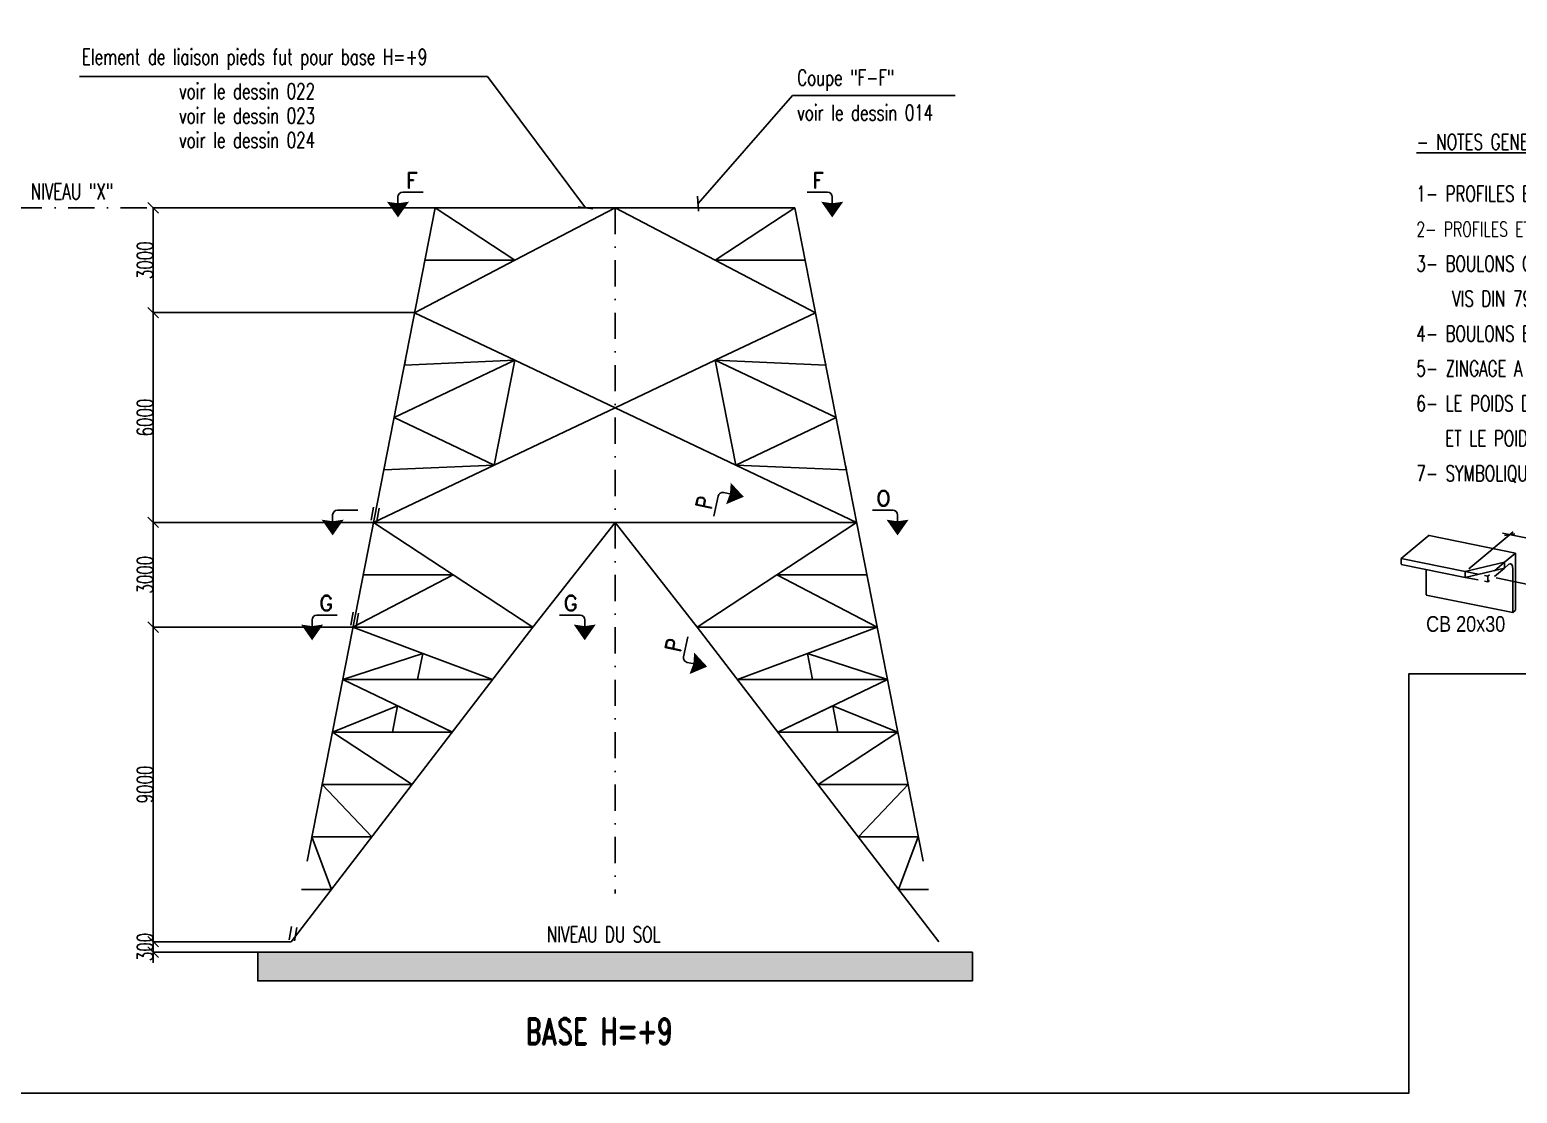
# Model space of a CAD drawing. Header units: millimetres. Extents: x 3750 to 125400, y -103 to 85997.
# Drawn here: x 59694 to 102257, y -103 to 30327 of the extents above; entities that cross this region are included whole.
import ezdxf
from ezdxf.enums import TextEntityAlignment as Align

# ---------------------------------------------------------------- set-up
doc = ezdxf.new("R2010")
doc.units = ezdxf.units.MM
doc.header["$LTSCALE"] = 1500
for name, pattern in [('DASHDOT', [1, 0.5, -0.25, 0, -0.25]), ('HIDDEN', [0.375, 0.25, -0.125]), ('TRATTEGGIATA', [19.05, 12.7, -6.35])]:
    doc.linetypes.add(name, pattern=pattern)
for name, color, linetype in [('20', 7, 'Continuous'), ('25', 7, 'Continuous'), ('LS', 7, 'Continuous'), ('LSP', 3, 'Continuous'), ('MZ', 6, 'DASHDOT'), ('QT_MPR', 7, 'Continuous'), ('REDUNDANT', 6, 'TRATTEGGIATA'), ('titolo', 7, 'Continuous'), ('TXT1', 7, 'Continuous')]:
    doc.layers.add(name, color=color, linetype=linetype)
doc.styles.add('1', font='romans', dxfattribs={"width": 0.7, "height": 45})
doc.styles.add('RD', font='ROMAND8.SHX', dxfattribs={"width": 0.7})
doc.styles.add('RS', font='ROMANS8.shx', dxfattribs={"width": 0.7})
doc.styles.add('S00', font='romans', dxfattribs={"width": 0.8})
doc.styles.add('txt', font='ARIALN.TTF')
doc.dimstyles.new('KIT', dxfattribs={"dimtxt": 40, "dimasz": 20, "dimexe": 1.25, "dimexo": 20, "dimgap": 10, "dimtad": 3, "dimdec": 1, "dimdsep": 46, "dimtxsty": 'S00', "dimblk": 'OBLIQUE', "dimcen": 2.5, "dimclrd": 256, "dimclre": 256, "dimclrt": 256, "dimaunit": 1, "dimadec": 1, "dimazin": 0, "dimtfac": 1, "dimtdec": 1, "dimtmove": 0, "dimatfit": 3, "dimldrblk": 'OBLIQUE', "dimfxl": 1, "dimlwd": -1, "dimlwe": -1, "dimarcsym": 0})
doc.dimstyles.new('TRATTO', dxfattribs={"dimscale": 0, "dimtxt": 450, "dimasz": 300, "dimexe": 0, "dimexo": 0.06, "dimgap": 5, "dimtad": 1, "dimdec": 0, "dimzin": 0, "dimdsep": 46, "dimtxsty": 'RS', "dimblk1": 'OBLIQUE', "dimblk2": 'OBLIQUE', "dimsah": 1, "dimcen": 0.09, "dimclrd": 2, "dimclre": 2, "dimclrt": 7, "dimadec": 0, "dimazin": 0, "dimtfac": 1, "dimtdec": 0, "dimtix": 1, "dimtmove": 2, "dimatfit": 3, "dimfxl": 1, "dimtolj": 1, "dimtzin": 0, "dimarcsym": 0})

# ---------------------------------------------------------------- blocks, each defined once
blk = doc.blocks.new('_OBLIQUE')
at = {"color": 0, "linetype": 'ByBlock'}
blk.add_line((-0.5, -0.5), (0.5, 0.5), dxfattribs=at)
blk = doc.blocks.new('*D54')
at = {"layer": 'DEFPOINTS', "color": 0, "transparency": 16777216}
for p in [(71296, 25232), (63224, 22232), (70708, 22232)]:
    blk.add_point(p, dxfattribs=at)
at = {"layer": 'titolo', "color": 2, "lineweight": -2, "transparency": 16777216}
for p, q in [((71296, 25232), (63224, 25232)), ((63224, 25232), (63224, 22232)), ((70708, 22232), (63224, 22232))]:
    blk.add_line(p, q, dxfattribs=at)
at = {"layer": 'titolo', "color": 2, "lineweight": -2, "transparency": 16777216, "xscale": 300, "yscale": 300, "zscale": 300}
for p, rotation in [((63224, 25232), 90), ((63224, 22232), 270)]:
    blk.add_blockref('_OBLIQUE', p, dxfattribs=dict(at, rotation=rotation))
at = {"layer": 'titolo', "color": 7, "transparency": 16777216, "insert": (62994, 23732), "char_height": 450, "attachment_point": 5, "rotation": 90, "style": 'RS'}
blk.add_mtext('\\A1;3000', dxfattribs=at)
blk = doc.blocks.new('*D55')
at = {"layer": 'DEFPOINTS', "color": 0, "transparency": 16777216}
for p in [(70708, 22232), (63224, 16232), (69531, 16232)]:
    blk.add_point(p, dxfattribs=at)
at = {"layer": 'titolo', "color": 2, "lineweight": -2, "transparency": 16777216}
for p, q in [((70708, 22232), (63224, 22232)), ((63224, 22232), (63224, 16232)), ((69531, 16232), (63224, 16232))]:
    blk.add_line(p, q, dxfattribs=at)
at = {"layer": 'titolo', "color": 2, "lineweight": -2, "transparency": 16777216, "xscale": 300, "yscale": 300, "zscale": 300}
for p, rotation in [((63224, 22232), 90), ((63224, 16232), 270)]:
    blk.add_blockref('_OBLIQUE', p, dxfattribs=dict(at, rotation=rotation))
at = {"layer": 'titolo', "color": 7, "transparency": 16777216, "insert": (62994, 19232), "char_height": 450, "attachment_point": 5, "rotation": 90, "style": 'RS'}
blk.add_mtext('\\A1;6000', dxfattribs=at)
blk = doc.blocks.new('*D56')
at = {"layer": 'DEFPOINTS', "color": 0, "transparency": 16777216}
for p in [(69531, 16232), (63224, 13232), (68943, 13232)]:
    blk.add_point(p, dxfattribs=at)
at = {"layer": 'titolo', "color": 2, "lineweight": -2, "transparency": 16777216}
for p, q in [((69531, 16232), (63224, 16232)), ((63224, 16232), (63224, 13232)), ((68943, 13232), (63224, 13232))]:
    blk.add_line(p, q, dxfattribs=at)
at = {"layer": 'titolo', "color": 2, "lineweight": -2, "transparency": 16777216, "xscale": 300, "yscale": 300, "zscale": 300}
for p, rotation in [((63224, 16232), 90), ((63224, 13232), 270)]:
    blk.add_blockref('_OBLIQUE', p, dxfattribs=dict(at, rotation=rotation))
at = {"layer": 'titolo', "color": 7, "transparency": 16777216, "insert": (62994, 14732), "char_height": 450, "attachment_point": 5, "rotation": 90, "style": 'RS'}
blk.add_mtext('\\A1;3000', dxfattribs=at)
blk = doc.blocks.new('*D57')
at = {"layer": 'DEFPOINTS', "color": 0, "transparency": 16777216}
for p in [(68943, 13232), (63224, 4232), (67178, 4232)]:
    blk.add_point(p, dxfattribs=at)
at = {"layer": 'titolo', "color": 2, "lineweight": -2, "transparency": 16777216}
for p, q in [((68943, 13232), (63224, 13232)), ((63224, 13232), (63224, 4232)), ((67178, 4232), (63224, 4232))]:
    blk.add_line(p, q, dxfattribs=at)
at = {"layer": 'titolo', "color": 2, "lineweight": -2, "transparency": 16777216, "xscale": 300, "yscale": 300, "zscale": 300}
for p, rotation in [((63224, 13232), 90), ((63224, 4232), 270)]:
    blk.add_blockref('_OBLIQUE', p, dxfattribs=dict(at, rotation=rotation))
at = {"layer": 'titolo', "color": 7, "transparency": 16777216, "insert": (62994, 8732), "char_height": 450, "attachment_point": 5, "rotation": 90, "style": 'RS'}
blk.add_mtext('\\A1;9000', dxfattribs=at)
blk = doc.blocks.new('*D58')
at = {"layer": 'DEFPOINTS', "color": 0, "transparency": 16777216}
for p in [(63224, 3932), (66216, 3932), (67178, 4232)]:
    blk.add_point(p, dxfattribs=at)
at = {"layer": 'titolo', "color": 2, "lineweight": -2, "transparency": 16777216}
for p, q in [((63224, 4232), (63224, 4532)), ((67178, 4232), (63224, 4232)), ((63224, 4232), (63224, 3932)), ((66216, 3932), (63224, 3932)), ((63224, 3932), (63224, 3632))]:
    blk.add_line(p, q, dxfattribs=at)
at = {"layer": 'titolo', "color": 2, "lineweight": -2, "transparency": 16777216, "xscale": 300, "yscale": 300, "zscale": 300}
for p, rotation in [((63224, 4232), 270), ((63224, 3932), 90)]:
    blk.add_blockref('_OBLIQUE', p, dxfattribs=dict(at, rotation=rotation))
at = {"layer": 'titolo', "color": 7, "transparency": 16777216, "insert": (62994, 4082), "char_height": 450, "attachment_point": 5, "rotation": 90, "style": 'RS'}
blk.add_mtext('\\A1;300', dxfattribs=at)

msp = doc.modelspace()

# ---------------------------------------------------------------- hatches: boundary and pattern name
at = {"layer": 'LS'}
h = msp.add_hatch(dxfattribs=at)
h.set_pattern_fill('AR-CONC', color=3, scale=112.501668, style=0)
h.set_pattern_definition([(50, (-313291.86, -67195), (806.9297, -70.5972), [84.3763, -928.1388]), (355, (-313291.86, -67195), (-156.0976, 846.2287), [67.501, -742.511]), (100.4514, (-313224.6, -67200.9), (650.8327, 775.631), [71.7088, -788.7966]), (46.1842, (-313291.9, -66970), (1200.664, -186.2117), [126.5644, -1392.208]), (96.6356, (-313191.8, -66985.5), (1051.511, 1095.899), [107.563, -1183.1947]), (351.1842, (-313291.9, -66970), (1051.5103, 1095.8997), [101.2515, -1113.7665]), (21, (-313179.36, -67026.26), (671.5304, -452.953), [84.3763, -928.1388]), (326, (-313179.36, -67026.3), (273.7338, 815.8059), [67.501, -742.511]), (71.4514, (-313123.4, -67064), (945.2645, 362.8522), [71.7088, -788.7966]), (37.5, (-313291.86, -67195), (13.68004, 374.51114), [0, -733.5109, 0, -753.7612, 0, -745.32355]), (7.5, (-313291.86, -67195), (295.9576, 443.71976), [0, -429.75637, 0, -716.63563, 0, -284.0667]), (327.5, (-313542.74, -67195), (600.55915, -25.3746), [0, -281.25417, 0, -877.513, 0, -1164.39227]), (317.5, (-313655.24, -67195), (656.0942, 112.6198), [0, -365.6304, 0, -582.75864, 0, -826.8873])])
h.paths.add_polyline_path([(66216.4, 3931.5), (66216.4, 3111.5), (86668.7, 3111.5), (86668.7, 3931.5)])

# ---------------------------------------------------------------- linework, layer by layer
at = {"layer": '20', "color": 4, "linetype": 'Continuous'}
for p, q in [((100868.6, 14904.6), (102138, 15964.1)), ((101836.7, 15922), (102886.1, 15708.5)), ((102189.5, 15901.8), (101887.8, 15860.1)), ((101652.7, 14641.8), (103026.1, 14362.5))]:
    msp.add_line(p, q, dxfattribs=at)
at = {"layer": '20', "color": 6, "linetype": 'HIDDEN'}
for p, q in [((101892.1, 14925.5), (101413.7, 14526.3)), ((101892.5, 15089), (101414.8, 14690.1)), ((100768.9, 14821.5), (101414.8, 14690.1)), ((100768.9, 14657.3), (101413.7, 14526.3)), ((101413.7, 14526.3), (101414.8, 14690.1))]:
    msp.add_line(p, q, dxfattribs=at)
at = {"layer": '25', "color": 7, "linetype": 'Continuous'}
for p, q in [((99732.1, 15861.9), (98935.8, 15197.3)), ((99732.1, 15858.6), (102211.1, 15355)), ((102211.1, 15355), (101892.5, 15089)), ((102211.1, 15355), (102211.1, 13714.8)), ((98935.8, 15033.2), (98935.8, 15197.3)), ((98935.8, 15194.1), (100768.9, 14821.1)), ((98935.8, 15029.9), (100768.9, 14657.3)), ((101892.5, 15089), (100768.9, 14821.5)), ((100768.9, 14657.3), (101892.5, 14925.2)), ((101892.5, 15089), (101892.5, 14925.2)), ((102019.9, 15031.4), (101904.4, 14935.2)), ((99652.6, 14155.5), (99652.6, 14884.1)), ((100768.9, 14821.5), (100768.9, 14657.3)), ((102131.5, 14894.9), (102131.5, 13648.2)), ((102131.5, 13648.2), (99652.6, 14151.9)), ((102131.5, 13648.2), (102211.1, 13714.8))]:
    msp.add_line(p, q, dxfattribs=at)
msp.add_ellipse((102020, 14801.7), major_axis=(50.2, 247), ratio=0.4032733, start_param=5.1792168, end_param=6.7500131, dxfattribs=at)
at = {"layer": 'LS', "color": 6}
msp.add_line((81514.4, 28440.6), (86173.5, 28440.6), dxfattribs=at)
at = {"layer": 'LS', "color": 8}
msp.add_lwpolyline([(3750, 85997.3), (3750, -102.7), (99150, -102.7), (99150, 11897.3), (125400, 11897.3), (125400, 85997.3), (3750, 85997.3)], close=True, dxfattribs=at)
at = {"layer": 'LS', "color": 3}
msp.add_lwpolyline([(86668.7, 3931.5), (66216.4, 3931.5), (66216.4, 3111.5), (86668.7, 3111.5)], close=True, dxfattribs=at)
at = {"layer": 'LSP'}
for p, q in [((70229.6, 25324.7), (70229.6, 25541.3)), ((70364.6, 25676.3), (70949.6, 25676.3)), ((82520.5, 25676.3), (81935.5, 25676.3)), ((82655.5, 25324.7), (82655.5, 25541.3)), ((79764.9, 17041), (79553.1, 17086.6)), ((79392.7, 16983), (79269.6, 16411.1)), ((68360.4, 16226.1), (68360.4, 16442.7)), ((68495.4, 16577.7), (69080.4, 16577.7)), ((84389.7, 16577.7), (83804.7, 16577.7)), ((84524.7, 16226.1), (84524.7, 16442.7)), ((67772.4, 13226.1), (67772.4, 13442.7)), ((67907.4, 13577.7), (68492.4, 13577.7)), ((75438.7, 13577.7), (74853.7, 13577.7)), ((75573.7, 13226.1), (75573.7, 13442.7)), ((78403.4, 12387), (78526.5, 12958.9)), ((78718.7, 12181), (78506.9, 12226.6))]:
    msp.add_line(p, q, dxfattribs=at)
for centre, start, end in [((70364.6, 25541.3), 90, 180), ((82520.5, 25541.3), 0, 90), ((79524.7, 16954.6), 77.85235, 167.85235), ((68495.4, 16442.7), 90, 180), ((84389.7, 16442.7), 0, 90), ((67907.4, 13442.7), 90, 180), ((75438.7, 13442.7), 0, 90), ((78535.4, 12358.6), 167.85235, 257.85235)]:
    msp.add_arc(centre, 135, start, end, dxfattribs=at)
for points in [[(70229.6, 24956.3), (69914.6, 25406.3), (70229.6, 25361.3)], [(70229.6, 24956.3), (70544.6, 25406.3), (70229.6, 25361.3)], [(82655.5, 24956.3), (82340.5, 25406.3), (82655.5, 25361.3)], [(82655.5, 24956.3), (82970.5, 25406.3), (82655.5, 25361.3)], [(80125, 16963.5), (79618.8, 16750.2), (79729, 17048.7)], [(80125, 16963.5), (79751.3, 17366.1), (79729, 17048.7)], [(68360.4, 15857.7), (68045.4, 16307.7), (68360.4, 16262.7)], [(68360.4, 15857.7), (68675.4, 16307.7), (68360.4, 16262.7)], [(84524.7, 15857.7), (84209.7, 16307.7), (84524.7, 16262.7)], [(84524.7, 15857.7), (84839.7, 16307.7), (84524.7, 16262.7)], [(67772.4, 12857.7), (67457.4, 13307.7), (67772.4, 13262.7)], [(67772.4, 12857.7), (68087.4, 13307.7), (67772.4, 13262.7)], [(75573.7, 12857.7), (75258.7, 13307.7), (75573.7, 13262.7)], [(75573.7, 12857.7), (75888.7, 13307.7), (75573.7, 13262.7)], [(79078.8, 12103.5), (78705.2, 12506.1), (78682.9, 12188.7)], [(79078.8, 12103.5), (78572.6, 11890.2), (78682.9, 12188.7)]]:
    msp.add_solid(points, dxfattribs=at)
at = {"layer": 'MZ'}
for p, q in [((59292, 25231.5), (63224.1, 25231.5)), ((76442.6, 25231.5), (76442.6, 5615.2))]:
    msp.add_line(p, q, dxfattribs=at)
at = {"layer": 'REDUNDANT'}
for p, q in [((61116.9, 28990.5), (72792.9, 28990.5)), ((71295.6, 25231.5), (67118.7, 3931.5)), ((71295.6, 25231.5), (76442.6, 25231.5)), ((76442.6, 25231.5), (71295.6, 25231.5)), ((76442.6, 25231.5), (71295.6, 25231.5)), ((76442.6, 25231.5), (71295.6, 25231.5)), ((71295.6, 25231.5), (73574.6, 23731.5)), ((73574.6, 23731.5), (76442.6, 25231.5)), ((81589.6, 25231.5), (76442.6, 25231.5)), ((76442.6, 25231.5), (81589.6, 25231.5)), ((76442.6, 25231.5), (81589.6, 25231.5)), ((76442.6, 25231.5), (81589.6, 25231.5)), ((79310.6, 23731.5), (76442.6, 25231.5)), ((81589.6, 25231.5), (79310.6, 23731.5)), ((81589.6, 25231.5), (85766.4, 3931.5)), ((70707.6, 22231.5), (73574.6, 23731.5)), ((71001.6, 23731.5), (73574.6, 23731.5)), ((71001.6, 23731.5), (71001.6, 23731.5)), ((71001.6, 23731.5), (71001.6, 23731.5)), ((81883.6, 23731.5), (79310.6, 23731.5)), ((82177.6, 22231.5), (79310.6, 23731.5)), ((81883.6, 23731.5), (81883.6, 23731.5)), ((81883.6, 23731.5), (81883.6, 23731.5)), ((73574.6, 20871.5), (70707.6, 22231.5)), ((79310.6, 20871.5), (82177.6, 22231.5)), ((73574.6, 20871.5), (70118.6, 19231.5)), ((73574.6, 20871.5), (70413.6, 20731.5)), ((70413.6, 20731.5), (70440.6, 20871.5)), ((70413.6, 20731.5), (70440.6, 20871.5)), ((73574.6, 20871.5), (72986.6, 17871.5)), ((76442.6, 19510.5), (73574.6, 20871.5)), ((76442.6, 19510.5), (79310.6, 20871.5)), ((79310.6, 20871.5), (82471.6, 20731.5)), ((79310.6, 20871.5), (82766.6, 19231.5)), ((79310.6, 20871.5), (79898.6, 17871.5)), ((82471.6, 20731.5), (82444.6, 20871.5)), ((82471.6, 20731.5), (82444.6, 20871.5)), ((70118.6, 19231.5), (72986.6, 17871.5)), ((72986.6, 17871.5), (76442.6, 19510.5)), ((79898.6, 17871.5), (76442.6, 19510.5)), ((82766.6, 19231.5), (79898.6, 17871.5)), ((69530.6, 16231.5), (72986.6, 17871.5)), ((69852.6, 17871.5), (69824.6, 17731.5)), ((69852.6, 17871.5), (69824.6, 17731.5)), ((72986.6, 17871.5), (69824.6, 17731.5)), ((79898.6, 17871.5), (83060.6, 17731.5)), ((83354.6, 16231.5), (79898.6, 17871.5)), ((83032.6, 17871.5), (83060.6, 17731.5)), ((83032.6, 17871.5), (83060.6, 17731.5)), ((69532.4, 16665.7), (69465.4, 16290.2)), ((69689.9, 16637.7), (69622.9, 16262.1)), ((71810.6, 14731.5), (69530.6, 16231.5)), ((69530.6, 16231.5), (69530.6, 16231.5)), ((69530.6, 16231.5), (69530.6, 16231.5)), ((69530.6, 16231.5), (69530.6, 16231.5)), ((69530.6, 16231.5), (69530.6, 16231.5)), ((69530.6, 16231.5), (69530.6, 16231.5)), ((69530.6, 16231.5), (69530.6, 16231.5)), ((69530.6, 16231.5), (69530.6, 16231.5)), ((69530.6, 16231.5), (69530.6, 16231.5)), ((69530.6, 16231.5), (76442.6, 16231.5)), ((76442.6, 16231.5), (74089.6, 13231.5)), ((83354.6, 16231.5), (76442.6, 16231.5)), ((76442.6, 16231.5), (78795.6, 13231.5)), ((81074.6, 14731.5), (83354.6, 16231.5)), ((68942.6, 13231.5), (71810.6, 14731.5)), ((69236.6, 14731.5), (69236.6, 14731.5)), ((69236.6, 14731.5), (69236.6, 14731.5)), ((69236.6, 14731.5), (71810.6, 14731.5)), ((71810.6, 14731.5), (69236.6, 14731.5)), ((74089.6, 13231.5), (71810.6, 14731.5)), ((78795.6, 13231.5), (81074.6, 14731.5)), ((83942.6, 13231.5), (81074.6, 14731.5)), ((83648.6, 14731.5), (81074.6, 14731.5)), ((81074.6, 14731.5), (83648.6, 14731.5)), ((68944.4, 13665.7), (68877.4, 13290.2)), ((69101.9, 13637.7), (69034.9, 13262.1)), ((74089.6, 13231.5), (67177.6, 4231.5)), ((74089.6, 13231.5), (68942.6, 13231.5)), ((74089.6, 13231.5), (68942.6, 13231.5)), ((68942.6, 13231.5), (74089.6, 13231.5)), ((70940.6, 12481.5), (68942.6, 13231.5)), ((78795.6, 13231.5), (83942.6, 13231.5)), ((78795.6, 13231.5), (83942.6, 13231.5)), ((83942.6, 13231.5), (78795.6, 13231.5)), ((78795.6, 13231.5), (85707.6, 4231.5)), ((81944.6, 12481.5), (83942.6, 13231.5)), ((68648.6, 11731.5), (70940.6, 12481.5)), ((70940.6, 12481.5), (70792.6, 11731.5)), ((72937.6, 11731.5), (70940.6, 12481.5)), ((79947.6, 11731.5), (81944.6, 12481.5)), ((84236.6, 11731.5), (81944.6, 12481.5)), ((81944.6, 12481.5), (82092.6, 11731.5)), ((68648.6, 11731.5), (71785.6, 10231.5)), ((68648.6, 11731.5), (71785.6, 10231.5)), ((70792.6, 11731.5), (68648.6, 11731.5)), ((72937.6, 11731.5), (70792.6, 11731.5)), ((79947.6, 11731.5), (82092.6, 11731.5)), ((84236.6, 11731.5), (81099.6, 10231.5)), ((84236.6, 11731.5), (81099.6, 10231.5)), ((82092.6, 11731.5), (84236.6, 11731.5)), ((68354.6, 10231.5), (70216.6, 10981.5)), ((70216.6, 10981.5), (70069.6, 10231.5)), ((70216.6, 10981.5), (71785.6, 10231.5)), ((82668.6, 10981.5), (81099.6, 10231.5)), ((84530.6, 10231.5), (82668.6, 10981.5)), ((82668.6, 10981.5), (82815.6, 10231.5)), ((70633.6, 8731.5), (68354.6, 10231.5)), ((68354.6, 10231.5), (70633.6, 8731.5)), ((70633.6, 8731.5), (68354.6, 10231.5)), ((68354.6, 10231.5), (70633.6, 8731.5)), ((70069.6, 10231.5), (68354.6, 10231.5)), ((70069.6, 10231.5), (68354.6, 10231.5)), ((71785.6, 10231.5), (70069.6, 10231.5)), ((81099.6, 10231.5), (82815.6, 10231.5)), ((82251.6, 8731.5), (84530.6, 10231.5)), ((84530.6, 10231.5), (82251.6, 8731.5)), ((82251.6, 8731.5), (84530.6, 10231.5)), ((84530.6, 10231.5), (82251.6, 8731.5)), ((82815.6, 10231.5), (84530.6, 10231.5)), ((82815.6, 10231.5), (84530.6, 10231.5)), ((70633.6, 8731.5), (68060.6, 8731.5)), ((68060.6, 8731.5), (69481.6, 7231.5)), ((68060.6, 8731.5), (69481.6, 7231.5)), ((70633.6, 8731.5), (68060.6, 8731.5)), ((68060.6, 8731.5), (69481.6, 7231.5)), ((68060.6, 8731.5), (69481.6, 7231.5)), ((82251.6, 8731.5), (84824.6, 8731.5)), ((82251.6, 8731.5), (84824.6, 8731.5)), ((84824.6, 8731.5), (83403.6, 7231.5)), ((84824.6, 8731.5), (83403.6, 7231.5)), ((84824.6, 8731.5), (83403.6, 7231.5)), ((84824.6, 8731.5), (83403.6, 7231.5)), ((69481.6, 7231.5), (67766.6, 7231.5)), ((67766.6, 7231.5), (68329.6, 5731.5)), ((67766.6, 7231.5), (68329.6, 5731.5)), ((69481.6, 7231.5), (67766.6, 7231.5)), ((67766.6, 7231.5), (68329.6, 5731.5)), ((67766.6, 7231.5), (68329.6, 5731.5)), ((83403.6, 7231.5), (85118.6, 7231.5)), ((83403.6, 7231.5), (85118.6, 7231.5)), ((85118.6, 7231.5), (84555.6, 5731.5)), ((85118.6, 7231.5), (84555.6, 5731.5)), ((85118.6, 7231.5), (84555.6, 5731.5)), ((85118.6, 7231.5), (84555.6, 5731.5)), ((68329.6, 5731.5), (67471.6, 5731.5)), ((67471.6, 5731.5), (67471.6, 5731.5)), ((68329.6, 5731.5), (67471.6, 5731.5)), ((68329.6, 5731.5), (67471.6, 5731.5)), ((67471.6, 5731.5), (67471.6, 5731.5)), ((68329.6, 5731.5), (67471.6, 5731.5)), ((84555.6, 5731.5), (85413.6, 5731.5)), ((84555.6, 5731.5), (85413.6, 5731.5)), ((84555.6, 5731.5), (85413.6, 5731.5)), ((84555.6, 5731.5), (85413.6, 5731.5)), ((67179.4, 4665.7), (67112.4, 4290.2)), ((67336.9, 4637.7), (67269.9, 4262.1))]:
    msp.add_line(p, q, dxfattribs=at)

# ---------------------------------------------------------------- texts
at = {"layer": '20', "color": 7, "linetype": 'Continuous', "style": 'txt'}
msp.add_text('CB 20x30', height=450, rotation=0.01155, dxfattribs=at).set_placement((100781.1, 13549.5), align=Align.TOP_CENTER)
at = {"layer": 'LS', "style": 'RS', "width": 0.7}
for s, p in [('Element de liaison pieds fut pour base H=+9', (61185.8, 29327.2)), ('Coupe "F-F"', (81656.3, 28731.4)), ('voir le dessin 022', (63969.7, 28343.4)), ('voir le dessin 023', (63969.7, 27643.4)), ('voir le dessin 014', (81656.3, 27728.7)), ('voir le dessin 024', (63969.7, 26943.4))]:
    msp.add_text(s, height=450, dxfattribs=at).set_placement(p)
at = {"layer": 'LS', "color": 3, "style": 'RD'}
for s, p in [('F', (70631.4, 26019.6)), ('F', (82253.7, 26019.6)), ('O', (84123, 16921)), ('G', (68174.1, 13921)), ('G', (75172, 13921))]:
    msp.add_text(s, height=450, dxfattribs=at).set_placement(p, align=Align.MIDDLE)
for p in [(79001, 16794.5), (78123.9, 12720)]:
    msp.add_text('P', height=450, rotation=77.85235, dxfattribs=at).set_placement(p, align=Align.MIDDLE)
at = {"layer": 'LS', "color": 7, "style": 'RS', "width": 0.7}
msp.add_text('NIVEAU DU SOL', height=450, dxfattribs=at).set_placement((74490.9, 4215.9))
at = {"layer": 'LS', "color": 3, "insert": (75988.3, 1671), "char_height": 750, "attachment_point": 5, "style": 'RD'}
msp.add_mtext('BASE H=+9', dxfattribs=at)
at = {"layer": 'QT_MPR', "color": 7, "style": 'RS', "width": 0.7}
msp.add_text('NIVEAU "X"', height=450, dxfattribs=at).set_placement((59723.5, 25473.8))
at = {"layer": 'TXT1', "style": '1', "width": 0.7}
for s, height, p in [('%%U- NOTES GENERALES -', 450.003, (99374.5, 26893.2)), ('1- PROFILES ET PLATES SONT EN QUALITE EN10027-1 S355JR', 450.003, (99369.6, 25409)), ('2- PROFILES ET PLATES SOUDE SONT EN QUALITE EN10027-1 S355JR', 420.002, (99369.6, 24409)), ('3- BOULONS CLASSE 8.8 DIN 7990', 450.003, (99369.6, 23409)), ('VIS DIN 7990, ÉCROU UNI 5588 (DIN 555), RONDELLE DIN 126 ET DIN 127', 450.003, (100394.8, 22409)), ('4- BOULONS ECHELON %%C20x190/65 CLASSE 6.8 ', 450.003, (99369.6, 21409)), ('5- ZINGAGE A CHAUD SELON EN ISO 1461', 450.003, (99369.6, 20409)), ("6- LE POIDS D'ACIER PAR PLAN NE COMPRENDE PAS LE POIDS DU ZINC", 450.003, (99369.6, 19409)), ('  ET LE POIDS DES BOULONS', 450.003, (99764.8, 18409.2)), ('7- SYMBOLIQUES:', 450.003, (99369.6, 17409))]:
    msp.add_text(s, height=height, dxfattribs=at).set_placement(p)

# ---------------------------------------------------------------- dimensions: what is measured, and where the dimension line sits
at = {"layer": 'titolo'}
for base, p1, p2, picture, middle in [((63224.1, 22231.5), (71295.6, 25231.5), (70707.6, 22231.5), '*D54', (62994.1, 23731.5)), ((63224.1, 16231.5), (70707.6, 22231.5), (69530.6, 16231.5), '*D55', (62994.1, 19231.5)), ((63224.1, 13231.5), (69530.6, 16231.5), (68942.6, 13231.5), '*D56', (62994.1, 14731.5)), ((63224.1, 4231.5), (68942.6, 13231.5), (67177.6, 4231.5), '*D57', (62994.1, 8731.5)), ((63224.1, 3931.5), (67177.6, 4231.5), (66216.4, 3931.5), '*D58', (62994.1, 4081.5))]:
    dim = msp.add_linear_dim(base=base, p1=p1, p2=p2, angle=90, dimstyle='TRATTO', override={"dimscale": 1}, dxfattribs=at)
    dim.commit()
    dim.dimension.update_dxf_attribs({"geometry": picture, "text_midpoint": middle})

# ---------------------------------------------------------------- leaders
at = {"layer": 'REDUNDANT'}
for points in [[(75595.6, 25231.5), (72792.9, 28990.5)], [(78817.7, 25350.6), (81514.4, 28440.6)]]:
    msp.add_leader(points, dimstyle='KIT', override={"dimasz": 300, "dimtad": 0}, dxfattribs=at)

doc.saveas('drawing.dxf')
